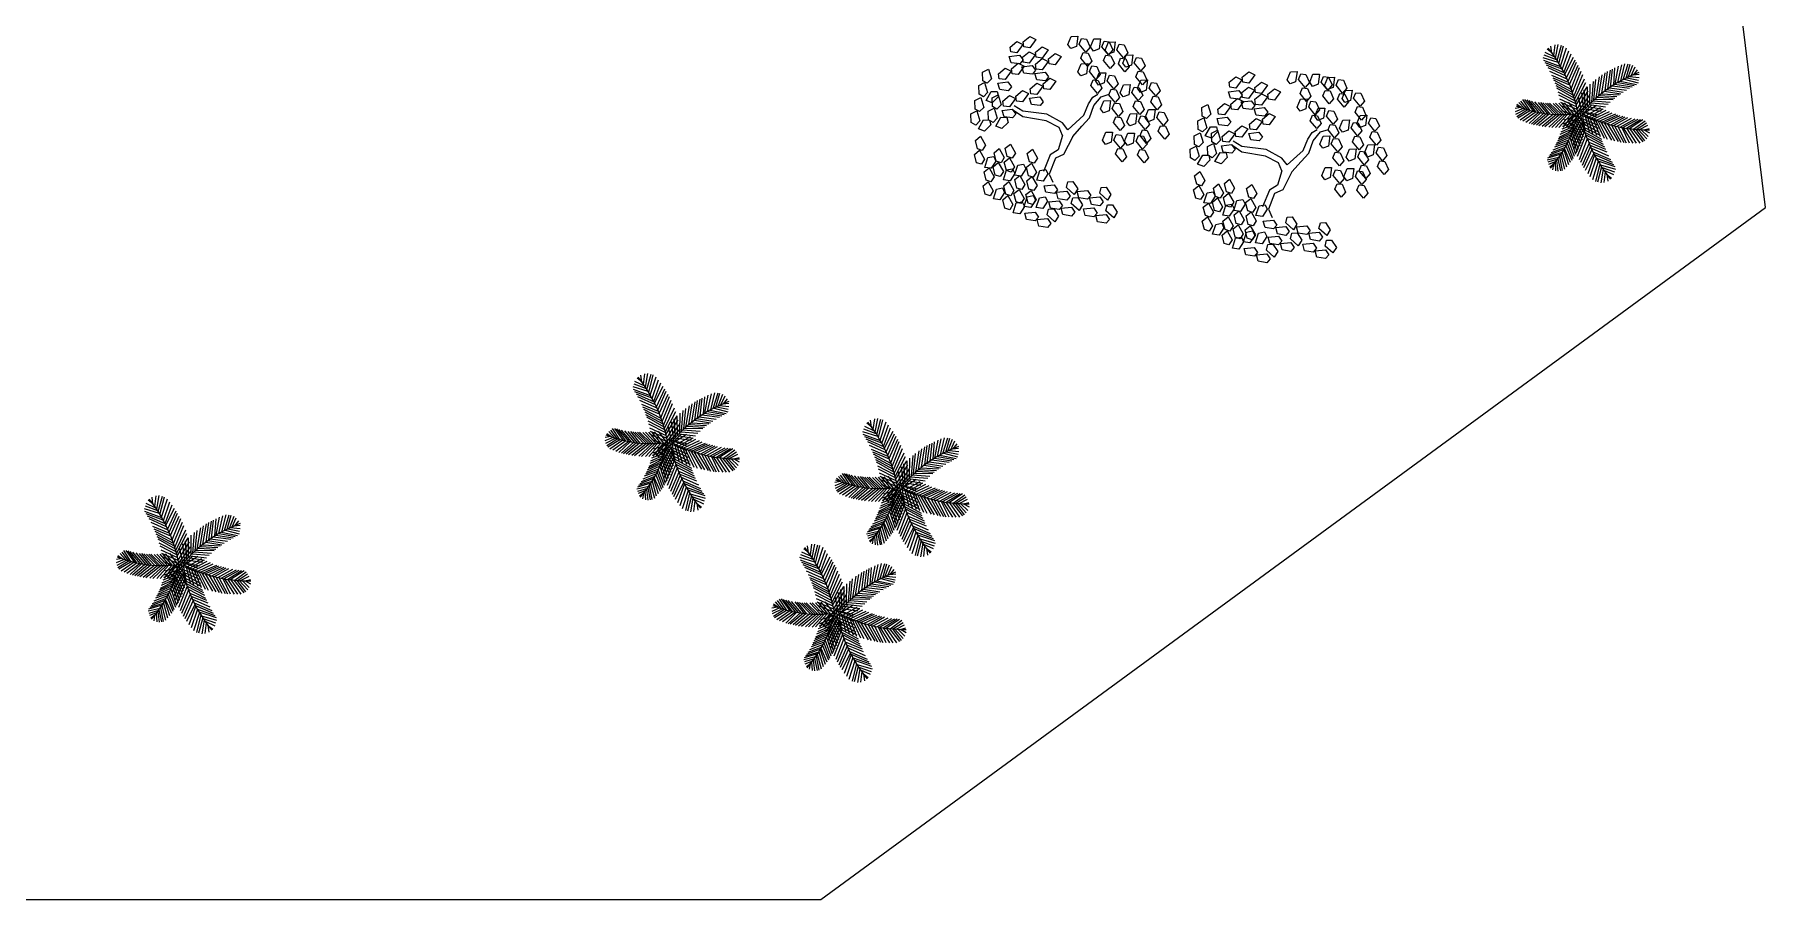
# Model space of a CAD drawing. Header units: millimetres. Extents: x 496 to 139339, y -41630 to 84383.
# Drawn here: x 113944 to 139339, y -1468 to 11220 of the extents above; entities that cross this region are included whole.
import ezdxf

# ---------------------------------------------------------------- set-up
doc = ezdxf.new("R2010")
doc.units = ezdxf.units.MM
doc.layers.add('zelen', color=69, linetype='Continuous')
doc.layers.add('территория', color=74, linetype='Continuous', lineweight=25)

# ---------------------------------------------------------------- blocks, each defined once
blk = doc.blocks.new('p1')
at = {"layer": 'zelen'}
for p, q in [((-340, 741), (-561, 807)), ((-303, 678), (-554, 768)), ((-364, 779), (-545, 846)), ((-391, 821), (-533, 887)), ((-430, 876), (-503, 935)), ((-434, 879), (-447, 980)), ((-407, 844), (-387, 1002)), ((-379, 802), (-343, 1004)), ((-358, 770), (-295, 996)), ((-332, 727), (-266, 985)), ((-309, 689), (-221, 958)), ((-281, 639), (-186, 914)), ((-257, 594), (-153, 869)), ((-245, 570), (-118, 819)), ((-218, 514), (-94, 781)), ((-283, 643), (-533, 735)), ((-255, 589), (-513, 702)), ((-234, 547), (-490, 662)), ((-210, 495), (-462, 608)), ((-189, 448), (-434, 552)), ((-172, 407), (-416, 511)), ((-196, 466), (-74, 747)), ((-177, 418), (-48, 703)), ((-152, 356), (-28, 665)), ((-132, 300), (-3, 612)), ((-114, 243), (19, 565)), ((215, 219), (266, 532)), ((257, 255), (305, 558)), ((299, 289), (350, 587)), ((347, 325), (383, 607)), ((385, 353), (424, 629)), ((425, 379), (455, 645)), ((473, 411), (492, 663)), ((493, 423), (543, 686)), ((533, 447), (590, 705)), ((578, 472), (638, 722)), ((614, 491), (686, 722)), ((655, 512), (714, 717)), ((664, 516), (836, 482)), ((687, 527), (755, 700)), ((705, 535), (846, 519)), ((728, 546), (788, 677)), ((761, 559), (845, 570)), ((766, 560), (824, 633)), ((-149, 346), (-403, 479)), ((-132, 300), (-386, 436)), ((-120, 263), (-372, 397)), ((-106, 219), (-360, 364)), ((-95, 179), (-342, 305)), ((-82, 133), (-330, 261)), ((-100, 197), (46, 499)), ((-87, 152), (64, 449)), ((-77, 113), (84, 383)), ((-64, 57), (100, 325)), ((-55, 14), (117, 254)), ((35, 41), (4, 296)), ((61, 69), (42, 338)), ((89, 99), (88, 385)), ((125, 136), (128, 422)), ((151, 161), (176, 463)), ((183, 191), (213, 493)), ((257, 255), (518, 240)), ((292, 283), (551, 265)), ((339, 319), (577, 283)), ((371, 343), (611, 306)), ((410, 369), (659, 337)), ((453, 398), (706, 365)), ((489, 421), (743, 385)), ((537, 449), (774, 402)), ((569, 467), (806, 417)), ((627, 498), (830, 444)), ((-855, 68), (-974, 16)), ((-889, 81), (-971, 67)), ((-816, 55), (-966, -20)), ((-885, 78), (-948, 122)), ((-785, 46), (-948, -56)), ((-746, 35), (-933, -76)), ((-833, 61), (-917, 156)), ((-710, 26), (-901, -105)), ((-794, 49), (-888, 175)), ((-758, 39), (-861, 197)), ((-665, 16), (-858, -122)), ((-701, 24), (-829, 200)), ((-624, 8), (-816, -138)), ((-669, 17), (-799, 192)), ((-620, 7), (-768, 183)), ((-603, 4), (-768, -153)), ((-582, 0), (-731, 175)), ((-536, -7), (-683, 165)), ((-494, -12), (-632, 156)), ((-458, -16), (-596, 152)), ((-405, -20), (-567, 148)), ((-364, -23), (-530, 145)), ((-332, -24), (-496, 143)), ((-295, -24), (-467, 142)), ((-260, -24), (-417, 141)), ((-221, -23), (-379, 142)), ((-187, -22), (-330, 144)), ((-72, 92), (-316, 203)), ((-63, 50), (-305, 152)), ((-53, -1), (-296, 105)), ((-152, -19), (-288, 147)), ((-42, -58), (-286, 32)), ((-110, -16), (-249, 151)), ((-31, 51), (-210, -135)), ((-23, 4), (-197, -219)), ((-63, -10), (-189, 160)), ((-48, -28), (128, 193)), ((7, 8), (-45, 236)), ((-40, -75), (140, 109)), ((-29, 34), (216, -53)), ((17, 20), (248, -26)), ((23, -13), (222, 114)), ((52, 59), (291, 26)), ((70, -36), (281, 81)), ((84, 94), (320, 58)), ((111, 122), (353, 92)), ((113, -57), (319, 62)), ((139, 149), (391, 130)), ((148, -73), (362, 42)), ((170, 179), (422, 159)), ((183, -88), (412, 20)), ((198, 204), (464, 196)), ((223, -105), (451, 4)), ((230, 232), (488, 216)), ((-552, -5), (-733, -164)), ((-509, -10), (-702, -172)), ((-468, -15), (-661, -181)), ((-413, -20), (-627, -188)), ((-364, -23), (-579, -197)), ((-315, -24), (-538, -202)), ((-276, -24), (-479, -208)), ((-238, -24), (-436, -211)), ((-205, -22), (-379, -212)), ((-158, -20), (-330, -211)), ((-118, -228), (-315, -315)), ((-107, -193), (-303, -281)), ((-97, -162), (-290, -237)), ((-88, -131), (-279, -198)), ((-122, -17), (-271, -208)), ((-78, -91), (-271, -163)), ((-68, -48), (-259, -106)), ((-87, -13), (-220, -202)), ((-15, -38), (-185, -280)), ((-5, -81), (-167, -350)), ((-49, -9), (-151, -192)), ((8, -137), (-151, -408)), ((18, -175), (-129, -474)), ((-123, -242), (-24, -481)), ((-111, -208), (-8, -443)), ((32, -221), (-111, -524)), ((-102, -178), (11, -393)), ((-90, -136), (26, -349)), ((-81, -102), (42, -295)), ((-73, -71), (53, -249)), ((-65, -35), (66, -184)), ((-18, -23), (227, -127)), ((-7, -74), (236, -173)), ((3, -115), (247, -224)), ((9, -5), (43, -236)), ((13, -156), (262, -282)), ((26, -202), (275, -326)), ((38, -243), (294, -384)), ((48, -25), (111, -274)), ((82, -42), (161, -300)), ((119, -60), (222, -327)), ((166, -81), (272, -347)), ((200, -95), (331, -368)), ((240, -111), (377, -382)), ((259, -119), (503, -15)), ((280, -127), (441, -400)), ((298, -133), (533, -25)), ((331, -144), (570, -36)), ((331, -144), (486, -410)), ((374, -158), (610, -47)), ((383, -161), (539, -420)), ((431, -175), (641, -55)), ((442, -178), (577, -427)), ((470, -185), (680, -64)), ((487, -189), (623, -433)), ((516, -196), (736, -76)), ((533, -200), (658, -437)), ((566, -207), (790, -85)), ((590, -211), (699, -440)), ((608, -215), (832, -90)), ((613, -216), (755, -443)), ((659, -223), (805, -443)), ((663, -224), (867, -94)), ((699, -229), (902, -97)), ((710, -231), (856, -442)), ((750, -235), (901, -424)), ((765, -237), (934, -113)), ((796, -240), (925, -410)), ((805, -240), (954, -146)), ((831, -242), (957, -380)), ((851, -244), (976, -178)), ((877, -245), (979, -346)), ((912, -246), (995, -226)), ((917, -245), (997, -291)), ((-241, -506), (-444, -584)), ((-220, -468), (-420, -544)), ((-202, -432), (-396, -501)), ((-188, -401), (-381, -471)), ((-167, -355), (-369, -447)), ((-152, -320), (-354, -415)), ((-141, -292), (-341, -385)), ((-129, -259), (-331, -360)), ((-228, -481), (-143, -693)), ((-209, -445), (-126, -668)), ((-192, -410), (-105, -635)), ((-170, -362), (-88, -606)), ((-152, -320), (-66, -567)), ((-136, -277), (-47, -531)), ((46, -266), (-83, -590)), ((65, -323), (-61, -637)), ((86, -379), (-35, -689)), ((111, -441), (-14, -727)), ((131, -488), (11, -771)), ((52, -286), (305, -417)), ((65, -323), (320, -457)), ((82, -369), (337, -499)), ((106, -430), (351, -531)), ((123, -471), (370, -572)), ((-331, -651), (-505, -693)), ((-300, -605), (-498, -663)), ((-351, -680), (-494, -724)), ((-374, -711), (-486, -756)), ((-284, -579), (-480, -639)), ((-406, -752), (-465, -794)), ((-259, -538), (-463, -614)), ((-410, -754), (-424, -832)), ((-388, -728), (-379, -850)), ((-364, -697), (-345, -855)), ((-347, -673), (-308, -850)), ((-324, -641), (-285, -843)), ((-305, -612), (-249, -824)), ((-282, -576), (-220, -791)), ((-261, -542), (-192, -758)), ((-251, -524), (-164, -721)), ((153, -536), (32, -804)), ((181, -592), (56, -842)), ((193, -616), (91, -892)), ((218, -661), (125, -936)), ((145, -518), (398, -628)), ((246, -710), (160, -980)), ((169, -569), (427, -681)), ((191, -611), (450, -721)), ((269, -748), (206, -1006)), ((220, -665), (471, -754)), ((240, -700), (491, -787)), ((277, -762), (499, -826)), ((296, -791), (235, -1017)), ((317, -823), (283, -1025)), ((302, -799), (484, -865)), ((346, -864), (327, -1022)), ((330, -841), (471, -905)), ((368, -896), (442, -954)), ((373, -899), (387, -1000))]:
    blk.add_line(p, q, dxfattribs=at)
for centre, radius, start, end in [((-2221, -415), 2208, 8.5439, 38.2906), ((1536, -1292), 2007, 110.1895, 139.9362), ((-286, 1782), 1806, 248.0996, 277.8463), ((2146, 414), 2208, 189.1509, 218.8976), ((-1734, 320), 1706, 318.5391, 348.2858), ((964, 1760), 2007, 241.292, 271.0387)]:
    blk.add_arc(centre, radius, start, end, dxfattribs=at)
blk = doc.blocks.new('z_98')
at = {"color": 92, "linetype": 'Continuous'}
for p, q in [((-283.2, 404.3), (-250.4, 431.2)), ((-250.4, 431.2), (-221.2, 417)), ((-219.5, 428.9), (-186.7, 455.8)), ((-216.1, 404.5), (-219.5, 428.9)), ((-157.5, 441.6), (-186.9, 400.7)), ((-186.7, 455.8), (-157.5, 441.6)), ((-0.5, 417), (15.7, 456.2)), ((15.7, 456.2), (48.2, 457.4)), ((48.2, 457.4), (41.5, 407.4)), ((55.8, 418.1), (67.1, 445.4)), ((67.1, 445.4), (91.5, 442.3)), ((91.5, 442.3), (109.1, 403.7)), ((110.1, 404.5), (126.3, 443.6)), ((126.3, 443.6), (158.8, 444.9)), ((158.8, 444.9), (152.1, 394.9)), ((166.4, 405.6), (177.7, 432.8)), ((177.7, 432.8), (202.2, 429.8)), ((183, 389.3), (199.3, 428.5)), ((199.3, 428.5), (231.7, 429.7)), ((202.2, 429.8), (219.7, 391.2)), ((231.7, 429.7), (225.1, 379.7)), ((-286.6, 358.5), (-236.6, 364.9)), ((-277.1, 327.5), (-286.6, 358.5)), ((-279.9, 379.9), (-283.2, 404.3)), ((-250.6, 376), (-279.9, 379.9)), ((-221.2, 417), (-250.6, 376)), ((-236.6, 364.9), (-219.5, 340.9)), ((-219.5, 340.9), (-235.1, 321.8)), ((-222, 353.8), (-189.2, 380.7)), ((-218.7, 329.4), (-222, 353.8)), ((-186.9, 400.7), (-216.1, 404.5)), ((-160, 366.5), (-189.4, 325.5)), ((-189.2, 380.7), (-160, 366.5)), ((-158.5, 321.1), (-125.7, 348)), ((-158.3, 378.5), (-125.5, 405.4)), ((-154.9, 354), (-158.3, 378.5)), ((-125.7, 350.2), (-154.9, 354)), ((-96.3, 391.1), (-125.7, 350.2)), ((-125.7, 348), (-96.5, 333.7)), ((-125.5, 405.4), (-96.3, 391.1)), ((-94.8, 345.7), (-61.9, 372.6)), ((-91.4, 321.3), (-94.8, 345.7)), ((-32.7, 358.4), (-62.2, 317.4)), ((-61.9, 372.6), (-32.7, 358.4)), ((13.9, 397), (-0.5, 417)), ((41.5, 407.4), (13.9, 397)), ((87.8, 379.2), (55.8, 418.1)), ((63.3, 350.2), (74.5, 377.5)), ((95.3, 311.2), (63.3, 350.2)), ((74.5, 377.5), (99, 374.4)), ((109.1, 403.7), (87.8, 379.2)), ((99, 374.4), (116.5, 335.8)), ((124.5, 384.5), (110.1, 404.5)), ((152.1, 394.9), (124.5, 384.5)), ((198.5, 366.6), (166.4, 405.6)), ((173.9, 337.7), (185.1, 364.9)), ((197.5, 369.3), (183, 389.3)), ((185.1, 364.9), (209.6, 361.9)), ((225.1, 379.7), (197.5, 369.3)), ((219.7, 391.2), (198.5, 366.6)), ((209.6, 361.9), (227.1, 323.2)), ((239.4, 390.4), (250.6, 417.7)), ((271.4, 351.4), (239.4, 390.4)), ((246.8, 322.5), (258, 349.8)), ((250.6, 417.7), (275.1, 414.6)), ((258, 349.8), (282.5, 346.7)), ((268.4, 325.2), (284.7, 364.4)), ((292.6, 376), (271.4, 351.4)), ((275.1, 414.6), (292.6, 376)), ((282.5, 346.7), (300.1, 308.1)), ((284.7, 364.4), (317.1, 365.6)), ((317.1, 365.6), (310.4, 315.6)), ((324.7, 326.3), (336, 353.6)), ((336, 353.6), (360.5, 350.5)), ((360.5, 350.5), (378, 311.9)), ((-417.4, 281.5), (-388.4, 296.2)), ((-415.9, 239.1), (-417.4, 281.5)), ((-388.4, 296.2), (-373.6, 248)), ((-339.7, 273.2), (-306.9, 300.1)), ((-336.4, 248.7), (-339.7, 273.2)), ((-277.7, 285.8), (-307.1, 244.9)), ((-306.9, 300.1), (-277.7, 285.8)), ((-235.1, 321.8), (-277.1, 327.5)), ((-276, 297.8), (-243.1, 324.7)), ((-272.6, 273.4), (-276, 297.8)), ((-243.4, 269.5), (-272.6, 273.4)), ((-214, 310.5), (-243.4, 269.5)), ((-243.1, 324.7), (-214, 310.5)), ((-225.4, 308.1), (-175.4, 314.5)), ((-215.9, 277), (-225.4, 308.1)), ((-189.4, 325.5), (-218.7, 329.4)), ((-173.9, 271.4), (-215.9, 277)), ((-175.4, 314.5), (-158.3, 290.5)), ((-158.3, 290.5), (-173.9, 271.4)), ((-161.9, 275.3), (-111.9, 281.7)), ((-152.4, 244.3), (-161.9, 275.3)), ((-155.2, 296.6), (-158.5, 321.1)), ((-125.9, 292.8), (-155.2, 296.6)), ((-96.5, 333.7), (-125.9, 292.8)), ((-111.9, 281.7), (-94.8, 257.7)), ((-94.8, 257.7), (-110.3, 238.6)), ((-62.2, 317.4), (-91.4, 321.3)), ((48.9, 283.4), (65.2, 322.6)), ((63.3, 263.4), (48.9, 283.4)), ((90.9, 273.8), (63.3, 263.4)), ((65.2, 322.6), (97.6, 323.8)), ((97.6, 323.8), (90.9, 273.8)), ((116.5, 335.8), (95.3, 311.2)), ((105.3, 284.5), (116.5, 311.8)), ((137.3, 245.5), (105.3, 284.5)), ((116.5, 311.8), (141, 308.7)), ((136, 238), (152.2, 277.2)), ((158.5, 270.1), (137.3, 245.5)), ((141, 308.7), (158.5, 270.1)), ((152.2, 277.2), (184.7, 278.4)), ((205.9, 298.7), (173.9, 337.7)), ((184.7, 278.4), (178, 228.4)), ((192.3, 239.2), (203.6, 266.4)), ((203.6, 266.4), (228, 263.4)), ((227.1, 323.2), (205.9, 298.7)), ((228, 263.4), (245.6, 224.7)), ((278.8, 283.5), (246.8, 322.5)), ((282.8, 305.2), (268.4, 325.2)), ((300.1, 308.1), (278.8, 283.5)), ((310.4, 315.6), (282.8, 305.2)), ((356.8, 287.4), (324.7, 326.3)), ((332.2, 258.4), (343.4, 285.7)), ((364.2, 219.4), (332.2, 258.4)), ((343.4, 285.7), (367.9, 282.6)), ((378, 311.9), (356.8, 287.4)), ((367.9, 282.6), (385.4, 244)), ((-436.3, 215.9), (-407.3, 230.5)), ((-434.8, 173.5), (-436.3, 215.9)), ((-413.3, 161.4), (-434.8, 173.5)), ((-394.4, 227), (-415.9, 239.1)), ((-392.5, 182.3), (-413.3, 161.4)), ((-407.3, 230.5), (-392.5, 182.3)), ((-400.4, 143.1), (-375.2, 186.8)), ((-373.6, 248), (-394.4, 227)), ((-375.2, 186.8), (-345.8, 185.9)), ((-370.4, 155.4), (-341.4, 170.1)), ((-345.8, 185.9), (-340, 161.9)), ((-343.1, 227.4), (-293.1, 233.8)), ((-333.6, 196.3), (-343.1, 227.4)), ((-341.4, 170.1), (-326.6, 121.9)), ((-307.1, 244.9), (-336.4, 248.7)), ((-291.6, 190.7), (-333.6, 196.3)), ((-293.1, 233.8), (-276, 209.8)), ((-276, 209.8), (-291.6, 190.7)), ((-254.8, 164.2), (-222, 191.1)), ((-192.8, 176.9), (-222.2, 135.9)), ((-222, 191.1), (-192.8, 176.9)), ((-184.3, 200), (-151.5, 226.9)), ((-181, 175.6), (-184.3, 200)), ((-151.8, 171.7), (-181, 175.6)), ((-110.3, 238.6), (-152.4, 244.3)), ((-122.3, 212.7), (-151.8, 171.7)), ((-151.5, 226.9), (-122.3, 212.7)), ((-120.6, 224.7), (-87.8, 251.6)), ((-117.3, 200.2), (-120.6, 224.7)), ((-88.1, 196.4), (-117.3, 200.2)), ((-58.6, 237.3), (-88.1, 196.4)), ((-87.8, 251.6), (-58.6, 237.3)), ((112.7, 216.6), (123.9, 243.9)), ((144.7, 177.6), (112.7, 216.6)), ((123.9, 243.9), (148.4, 240.8)), ((150.4, 218.1), (136, 238)), ((165.9, 202.2), (144.7, 177.6)), ((148.4, 240.8), (165.9, 202.2)), ((178, 228.4), (150.4, 218.1)), ((224.3, 200.2), (192.3, 239.2)), ((199.8, 171.2), (211, 198.5)), ((231.8, 132.3), (199.8, 171.2)), ((211, 198.5), (235.5, 195.4)), ((245.6, 224.7), (224.3, 200.2)), ((235.5, 195.4), (253, 156.8)), ((256, 180), (272.2, 219.2)), ((270.4, 160.1), (256, 180)), ((298, 170.5), (270.4, 160.1)), ((272.2, 219.2), (304.7, 220.4)), ((304.7, 220.4), (298, 170.5)), ((312.3, 181.2), (323.6, 208.4)), ((344.3, 142.2), (312.3, 181.2)), ((323.6, 208.4), (348, 205.4)), ((341.1, 202.6), (357.4, 241.8)), ((355.6, 182.6), (341.1, 202.6)), ((348, 205.4), (365.6, 166.7)), ((383.2, 193), (355.6, 182.6)), ((357.4, 241.8), (389.9, 243)), ((385.4, 244), (364.2, 219.4)), ((389.9, 243), (383.2, 193)), ((397.5, 203.7), (408.7, 231)), ((429.5, 164.8), (397.5, 203.7)), ((408.7, 231), (433.2, 227.9)), ((450.8, 189.3), (429.5, 164.8)), ((433.2, 227.9), (450.8, 189.3)), ((-474, 77.2), (-445, 91.8)), ((-455.1, 142.8), (-426.1, 157.5)), ((-453.5, 100.4), (-455.1, 142.8)), ((-432, 88.3), (-453.5, 100.4)), ((-445, 91.8), (-430.2, 43.6)), ((-411.3, 109.2), (-432, 88.3)), ((-426.1, 157.5), (-411.3, 109.2)), ((-369.9, 131.9), (-400.4, 143.1)), ((-389.3, 89.8), (-360.3, 104.4)), ((-387.7, 47.4), (-389.3, 89.8)), ((-368.8, 113), (-370.4, 155.4)), ((-340, 161.9), (-369.9, 131.9)), ((-347.3, 100.9), (-368.8, 113)), ((-360.3, 104.4), (-345.5, 56.2)), ((-326.6, 121.9), (-347.3, 100.9)), ((-321.9, 93.8), (-271.9, 100.2)), ((-312.4, 62.7), (-321.9, 93.8)), ((-318.5, 139.5), (-285.7, 166.4)), ((-315.2, 115.1), (-318.5, 139.5)), ((-285.9, 111.3), (-315.2, 115.1)), ((-256.5, 152.2), (-285.9, 111.3)), ((-285.7, 166.4), (-256.5, 152.2)), ((-271.9, 100.2), (-254.8, 76.2)), ((-251.5, 139.8), (-254.8, 164.2)), ((-222.2, 135.9), (-251.5, 139.8)), ((-187.8, 154.3), (-137.8, 160.7)), ((-178.3, 123.2), (-187.8, 154.3)), ((-136.2, 117.6), (-178.3, 123.2)), ((-137.8, 160.7), (-120.6, 136.7)), ((-120.6, 136.7), (-136.2, 117.6)), ((159.5, 101.9), (175.8, 141)), ((174, 81.9), (159.5, 101.9)), ((201.6, 92.3), (174, 81.9)), ((175.8, 141), (208.2, 142.3)), ((208.2, 142.3), (201.6, 92.3)), ((215.9, 103), (227.1, 130.3)), ((247.9, 64), (215.9, 103)), ((227.1, 130.3), (251.6, 127.2)), ((253, 156.8), (231.8, 132.3)), ((269.1, 88.6), (247.9, 64)), ((251.6, 127.2), (269.1, 88.6)), ((319.8, 113.2), (331, 140.5)), ((351.8, 74.3), (319.8, 113.2)), ((331, 140.5), (355.5, 137.4)), ((365.6, 166.7), (344.3, 142.2)), ((373, 98.8), (351.8, 74.3)), ((355.5, 137.4), (373, 98.8)), ((378.4, 59), (394.6, 98.2)), ((394.6, 98.2), (427.1, 99.4)), ((404.9, 135.8), (416.2, 163.1)), ((436.9, 96.8), (404.9, 135.8)), ((416.2, 163.1), (440.7, 160)), ((427.1, 99.4), (420.4, 49.4)), ((434.7, 60.1), (446, 87.4)), ((458.2, 121.4), (436.9, 96.8)), ((440.7, 160), (458.2, 121.4)), ((446, 87.4), (470.4, 84.3)), ((-472.4, 34.8), (-474, 77.2)), ((-450.9, 22.6), (-472.4, 34.8)), ((-430.2, 43.6), (-450.9, 22.6)), ((-438, 4.4), (-412.9, 48.1)), ((-407.6, -6.8), (-438, 4.4)), ((-412.9, 48.1), (-383.4, 47.2)), ((-377.6, 23.2), (-407.6, -6.8)), ((-366.3, 35.3), (-387.7, 47.4)), ((-383.4, 47.2), (-377.6, 23.2)), ((-345.5, 56.2), (-366.3, 35.3)), ((-353.3, 17), (-328.2, 60.7)), ((-322.9, 5.8), (-353.3, 17)), ((-328.2, 60.7), (-298.7, 59.8)), ((-292.9, 35.8), (-322.9, 5.8)), ((-270.4, 57.1), (-312.4, 62.7)), ((-298.7, 59.8), (-292.9, 35.8)), ((-254.8, 76.2), (-270.4, 57.1)), ((223.3, 35.1), (234.5, 62.3)), ((255.3, -3.9), (223.3, 35.1)), ((234.5, 62.3), (259, 59.3)), ((276.6, 20.6), (255.3, -3.9)), ((259, 59.3), (276.6, 20.6)), ((288.9, 38.8), (305.2, 78)), ((303.4, 18.9), (288.9, 38.8)), ((331, 29.3), (303.4, 18.9)), ((305.2, 78), (337.6, 79.2)), ((337.6, 79.2), (331, 29.3)), ((345.3, 40), (356.5, 67.2)), ((377.3, 1), (345.3, 40)), ((356.5, 67.2), (381, 64.2)), ((398.5, 25.5), (377.3, 1)), ((392.8, 39), (378.4, 59)), ((381, 64.2), (398.5, 25.5)), ((420.4, 49.4), (392.8, 39)), ((466.7, 21.1), (434.7, 60.1)), ((442.2, -7.8), (453.4, 19.5)), ((453.4, 19.5), (477.9, 16.4)), ((488, 45.7), (466.7, 21.1)), ((470.4, 84.3), (488, 45.7)), ((477.9, 16.4), (495.4, -22.2)), ((-452.7, -52.7), (-427.5, -32.3)), ((-442.3, -93.9), (-452.7, -52.7)), ((-427.5, -32.3), (-402.9, -76.3)), ((-402.9, -76.3), (-418.7, -101.2)), ((-306.9, -90.5), (-281.6, -70.1)), ((-281.6, -70.1), (-257, -114.1)), ((168.9, -52), (185.2, -12.8)), ((183.4, -71.9), (168.9, -52)), ((211, -61.5), (183.4, -71.9)), ((185.2, -12.8), (217.6, -11.5)), ((217.6, -11.5), (211, -61.5)), ((225.3, -50.8), (236.5, -23.6)), ((257.3, -89.8), (225.3, -50.8)), ((236.5, -23.6), (261, -26.6)), ((278.5, -65.3), (257.3, -89.8)), ((261, -26.6), (278.5, -65.3)), ((277.1, -57), (293.4, -17.8)), ((291.6, -77), (277.1, -57)), ((319.2, -66.6), (291.6, -77)), ((293.4, -17.8), (325.9, -16.6)), ((325.9, -16.6), (319.2, -66.6)), ((333.5, -55.9), (344.7, -28.6)), ((365.5, -94.8), (333.5, -55.9)), ((344.7, -28.6), (369.2, -31.7)), ((352.7, -28), (364, -0.7)), ((384.7, -66.9), (352.7, -28)), ((364, -0.7), (388.4, -3.8)), ((386.8, -70.3), (365.5, -94.8)), ((369.2, -31.7), (386.8, -70.3)), ((406, -42.4), (384.7, -66.9)), ((388.4, -3.8), (406, -42.4)), ((474.2, -46.8), (442.2, -7.8)), ((495.4, -22.2), (474.2, -46.8)), ((-457.4, -120.9), (-432.1, -100.5)), ((-446.9, -162), (-457.4, -120.9)), ((-423.3, -169.3), (-446.9, -162)), ((-418.7, -101.2), (-442.3, -93.9)), ((-432.1, -100.5), (-407.5, -144.5)), ((-407.5, -144.5), (-423.3, -169.3)), ((-406.8, -184.5), (-391.5, -136.4)), ((-391.5, -136.4), (-362.5, -131.1)), ((-351.8, -153.3), (-374.7, -189)), ((-365.6, -181.4), (-340.4, -160.9)), ((-362.5, -131.1), (-351.8, -153.3)), ((-361, -113.2), (-335.7, -92.8)), ((-350.5, -154.3), (-361, -113.2)), ((-326.9, -161.6), (-350.5, -154.3)), ((-340.4, -160.9), (-315.7, -204.9)), ((-335.7, -92.8), (-311.1, -136.8)), ((-311.1, -136.8), (-326.9, -161.6)), ((-311.5, -158.7), (-286.2, -138.3)), ((-301, -199.8), (-311.5, -158.7)), ((-296.4, -131.6), (-306.9, -90.5)), ((-272.8, -139), (-296.4, -131.6)), ((-286.2, -138.3), (-261.6, -182.3)), ((-257, -114.1), (-272.8, -139)), ((-245.6, -174.2), (-216.6, -168.9)), ((-216.6, -168.9), (-205.9, -191.1)), ((-203.2, -183.9), (-178, -163.5)), ((-198.6, -115.8), (-173.4, -95.3)), ((-188.1, -156.9), (-198.6, -115.8)), ((-164.6, -164.2), (-188.1, -156.9)), ((-178, -163.5), (-153.3, -207.5)), ((-173.4, -95.3), (-148.7, -139.3)), ((-148.7, -139.3), (-164.6, -164.2)), ((232.7, -118.7), (243.9, -91.5)), ((264.7, -157.7), (232.7, -118.7)), ((243.9, -91.5), (268.4, -94.5)), ((286, -133.2), (264.7, -157.7)), ((268.4, -94.5), (286, -133.2)), ((340.9, -123.8), (352.2, -96.5)), ((372.9, -162.8), (340.9, -123.8)), ((352.2, -96.5), (376.6, -99.6)), ((394.2, -138.2), (372.9, -162.8)), ((376.6, -99.6), (394.2, -138.2)), ((-410.4, -206.6), (-385.2, -186.1)), ((-399.9, -247.7), (-410.4, -206.6)), ((-374.7, -189), (-406.8, -184.5)), ((-376.4, -255), (-399.9, -247.7)), ((-385.2, -186.1), (-360.5, -230.1)), ((-360.5, -230.1), (-376.4, -255)), ((-355.1, -222.5), (-365.6, -181.4)), ((-331.6, -229.8), (-355.1, -222.5)), ((-315.7, -204.9), (-331.6, -229.8)), ((-315.1, -245), (-299.7, -196.9)), ((-282.9, -249.5), (-315.1, -245)), ((-277.4, -207.1), (-301, -199.8)), ((-299.7, -196.9), (-270.7, -191.5)), ((-260, -213.8), (-282.9, -249.5)), ((-261.6, -182.3), (-277.4, -207.1)), ((-270.7, -191.5), (-260, -213.8)), ((-261, -222.3), (-245.6, -174.2)), ((-228.8, -226.8), (-261, -222.3)), ((-259.8, -244.4), (-234.6, -223.9)), ((-249.3, -285.5), (-259.8, -244.4)), ((-234.6, -223.9), (-209.9, -267.9)), ((-205.9, -191.1), (-228.8, -226.8)), ((-192.8, -225), (-203.2, -183.9)), ((-200.9, -249.4), (-175.7, -228.9)), ((-190.5, -290.5), (-200.9, -249.4)), ((-169.2, -232.4), (-192.8, -225)), ((-175.7, -228.9), (-151.1, -272.9)), ((-153.3, -207.5), (-169.2, -232.4)), ((-152.7, -247.5), (-137.4, -199.5)), ((-120.6, -252), (-152.7, -247.5)), ((-137.4, -199.5), (-108.4, -194.1)), ((-97.7, -216.3), (-120.6, -252)), ((-108.4, -194.1), (-97.7, -216.3)), ((-415, -274.7), (-389.8, -254.3)), ((-404.5, -315.8), (-415, -274.7)), ((-381, -323.2), (-404.5, -315.8)), ((-389.8, -254.3), (-365.1, -298.3)), ((-365.1, -298.3), (-381, -323.2)), ((-364.5, -338.3), (-349.2, -290.3)), ((-332.3, -342.8), (-364.5, -338.3)), ((-349.2, -290.3), (-320.2, -284.9)), ((-309.4, -307.1), (-332.3, -342.8)), ((-320.2, -284.9), (-309.4, -307.1)), ((-318.6, -342.8), (-293.3, -322.3)), ((-313.9, -274.6), (-288.7, -254.2)), ((-303.5, -315.7), (-313.9, -274.6)), ((-279.9, -323), (-303.5, -315.7)), ((-293.3, -322.3), (-268.7, -366.3)), ((-288.7, -254.2), (-264, -298.2)), ((-264, -298.2), (-279.9, -323)), ((-264.4, -312.5), (-239.2, -292.1)), ((-253.9, -353.6), (-264.4, -312.5)), ((-225.8, -292.8), (-249.3, -285.5)), ((-239.2, -292.1), (-214.5, -336.1)), ((-214.5, -336.1), (-230.4, -360.9)), ((-209.9, -267.9), (-225.8, -292.8)), ((-213.9, -376.1), (-198.6, -328)), ((-205.6, -317.6), (-180.3, -297.1)), ((-195.1, -358.7), (-205.6, -317.6)), ((-198.6, -328), (-169.6, -322.7)), ((-166.9, -297.8), (-190.5, -290.5)), ((-180.3, -297.1), (-155.7, -341.1)), ((-169.6, -322.7), (-158.9, -344.9)), ((-151.1, -272.9), (-166.9, -297.8)), ((-155.1, -381.1), (-139.7, -333.1)), ((-139.7, -333.1), (-110.7, -327.7)), ((-116.7, -274.4), (-66.5, -269.6)), ((-108.2, -305.7), (-116.7, -274.4)), ((-110.7, -327.7), (-100, -349.9)), ((-66.4, -312.7), (-108.2, -305.7)), ((-66.5, -269.6), (-50.2, -294.1)), ((-50.2, -294.1), (-66.4, -312.7)), ((-56.2, -306.1), (-6, -301.4)), ((-47.7, -337.5), (-56.2, -306.1)), ((-5.9, -344.5), (-47.7, -337.5)), ((-6.9, -283.5), (-0.1, -254.8)), ((30.9, -317), (-6.9, -283.5)), ((-6, -301.4), (10.3, -325.9)), ((10.3, -325.9), (-5.9, -344.5)), ((-0.1, -254.8), (24.6, -254)), ((16.7, -361.6), (23.5, -332.9)), ((23.5, -332.9), (48.1, -332.1)), ((24.6, -254), (48, -289.4)), ((48, -289.4), (30.9, -317)), ((45.7, -302.1), (95.9, -297.3)), ((54.2, -333.4), (45.7, -302.1)), ((48.1, -332.1), (71.5, -367.5)), ((96, -340.4), (54.2, -333.4)), ((95.9, -297.3), (112.2, -321.9)), ((112.2, -321.9), (96, -340.4)), ((106.1, -333.9), (156.4, -329.1)), ((114.6, -365.2), (106.1, -333.9)), ((155.5, -311.2), (162.3, -282.5)), ((193.2, -344.7), (155.5, -311.2)), ((156.4, -329.1), (172.7, -353.6)), ((162.3, -282.5), (186.9, -281.7)), ((186.9, -281.7), (210.3, -317.1)), ((210.3, -317.1), (193.2, -344.7)), ((-308.1, -383.9), (-318.6, -342.8)), ((-284.5, -391.2), (-308.1, -383.9)), ((-268.7, -366.3), (-284.5, -391.2)), ((-268, -406.4), (-252.7, -358.3)), ((-235.9, -410.9), (-268, -406.4)), ((-230.4, -360.9), (-253.9, -353.6)), ((-252.7, -358.3), (-223.7, -352.9)), ((-213, -375.1), (-235.9, -410.9)), ((-223.7, -352.9), (-213, -375.1)), ((-181.8, -380.6), (-213.9, -376.1)), ((-210.8, -408), (-160.6, -403.2)), ((-202.3, -439.3), (-210.8, -408)), ((-171.5, -366), (-195.1, -358.7)), ((-158.9, -344.9), (-181.8, -380.6)), ((-155.7, -341.1), (-171.5, -366)), ((-160.6, -403.2), (-144.3, -427.8)), ((-122.9, -385.6), (-155.1, -381.1)), ((-100, -349.9), (-122.9, -385.6)), ((-101, -417.1), (-94.2, -388.4)), ((-63.3, -450.6), (-101, -417.1)), ((-94.2, -388.4), (-69.6, -387.6)), ((-93.1, -352.5), (-42.9, -347.7)), ((-84.7, -383.8), (-93.1, -352.5)), ((-42.8, -390.9), (-84.7, -383.8)), ((-69.6, -387.6), (-46.2, -423)), ((-46.2, -423), (-63.3, -450.6)), ((-42.9, -347.7), (-26.6, -372.3)), ((-26.6, -372.3), (-42.8, -390.9)), ((-32.7, -384.3), (17.5, -379.5)), ((-24.2, -415.6), (-32.7, -384.3)), ((17.7, -422.6), (-24.2, -415.6)), ((54.4, -395.1), (16.7, -361.6)), ((17.5, -379.5), (33.9, -404)), ((33.9, -404), (17.7, -422.6)), ((71.5, -367.5), (54.4, -395.1)), ((76.3, -387.8), (126.5, -383)), ((84.8, -419.1), (76.3, -387.8)), ((126.6, -426.2), (84.8, -419.1)), ((156.5, -372.2), (114.6, -365.2)), ((126.5, -383), (142.8, -407.6)), ((142.8, -407.6), (126.6, -426.2)), ((136.8, -419.6), (187, -414.8)), ((145.3, -450.9), (136.8, -419.6)), ((172.7, -353.6), (156.5, -372.2)), ((186.1, -396.9), (192.9, -368.2)), ((223.8, -430.4), (186.1, -396.9)), ((187, -414.8), (203.3, -439.3)), ((192.9, -368.2), (217.5, -367.4)), ((217.5, -367.4), (240.9, -402.8)), ((240.9, -402.8), (223.8, -430.4)), ((-160.5, -446.3), (-202.3, -439.3)), ((-144.3, -427.8), (-160.5, -446.3)), ((-150.3, -439.8), (-100.1, -435)), ((-141.9, -471.1), (-150.3, -439.8)), ((-100, -478.1), (-141.9, -471.1)), ((-100.1, -435), (-83.8, -459.5)), ((-83.8, -459.5), (-100, -478.1)), ((187.1, -457.9), (145.3, -450.9)), ((203.3, -439.3), (187.1, -457.9))]:
    blk.add_line(p, q, dxfattribs=at)
at = {"color": 33, "linetype": 'Continuous'}
for p, q in [((122.4, 158.8), (145.9, 174)), ((162.4, 161.3), (202.4, 174)), ((-221.2, 63), (-265.9, 93.3)), ((-221.2, 90.7), (-263.6, 116)), ((-103.5, 75.6), (-221.2, 90.7)), ((77.7, 70.6), (101.2, 126)), ((101.2, 126), (122.4, 158.8)), ((105.9, 58), (127.1, 118.5)), ((127.1, 118.5), (162.4, 161.3)), ((-105.9, 42.8), (-221.2, 63)), ((-42.3, 10.1), (-105.9, 42.8)), ((-25.9, 32.8), (-103.5, 75.6)), ((-25.9, -27.8), (-42.3, 10.1)), ((0, 0), (-25.9, 32.8)), ((0, 0), (77.7, 70.6)), ((23.5, -32.8), (68.3, 17.6)), ((68.3, 17.6), (105.9, 58)), ((-25.9, -27.8), (-47, -98.4)), ((23.5, -32.8), (-21.2, -121.1)), ((-87.1, -123.6), (-120, -204.3)), ((-61.2, -138.7), (-91.8, -216.8)), ((-47, -98.4), (-87.1, -123.6)), ((-21.2, -121.1), (-61.2, -138.7)), ((-91.8, -216.8), (-73, -257.2))]:
    blk.add_line(p, q, dxfattribs=at)

msp = doc.modelspace()

# ---------------------------------------------------------------- linework, layer by layer
at = {"layer": 'территория'}
msp.add_lwpolyline([(95478, -1468), (125478, -1468), (139339, 8683), (136890, 28532), (104192, 28532), (95478, -1468)], dxfattribs=at)

# ---------------------------------------------------------------- block references
at = {"layer": 'zelen', "xscale": 3, "yscale": 3, "zscale": 3}
for p in [(129105, 9825), (132322, 9307)]:
    msp.add_blockref('z_98', p, dxfattribs=at)
at = {"layer": 'zelen'}
for p in [(136640, 10070), (123286, 5243), (126657, 4583), (116115, 3453), (125733, 2740)]:
    msp.add_blockref('p1', p, dxfattribs=at)

doc.saveas('drawing.dxf')
